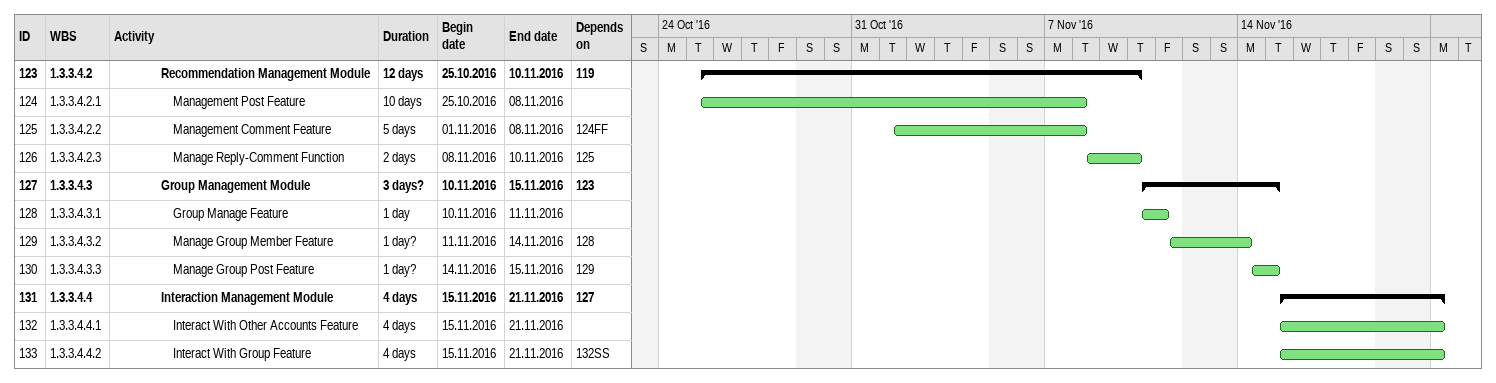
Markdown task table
| ID | WBS | Task | Duration | Start | Finish | Predecessors |
|---|---|---|---|---|---|---|
| 123 | 1.3.3.4.2 | **Recommendation Management Module** | 12d | 2016-10-25 | 2016-11-10 | 119 |
| 124 | 1.3.3.4.2.1 | Management Post Feature | 10d | 2016-10-25 | 2016-11-08 |  |
| 125 | 1.3.3.4.2.2 | Management Comment Feature | 5d | 2016-11-01 | 2016-11-08 | 124FF |
| 126 | 1.3.3.4.2.3 | Manage Reply-Comment Function | 2d | 2016-11-08 | 2016-11-10 | 125 |
| 127 | 1.3.3.4.3 | **Group Management Module** | 3d? | 2016-11-10 | 2016-11-15 | 123 |
| 128 | 1.3.3.4.3.1 | Group Manage Feature | 1d | 2016-11-10 | 2016-11-11 |  |
| 129 | 1.3.3.4.3.2 | Manage Group Member Feature | 1d? | 2016-11-11 | 2016-11-14 | 128 |
| 130 | 1.3.3.4.3.3 | Manage Group Post Feature | 1d? | 2016-11-14 | 2016-11-15 | 129 |
| 131 | 1.3.3.4.4 | **Interaction Management Module** | 4d | 2016-11-15 | 2016-11-21 | 127 |
| 132 | 1.3.3.4.4.1 | Interact With Other Accounts Feature | 4d | 2016-11-15 | 2016-11-21 |  |
| 133 | 1.3.3.4.4.2 | Interact With Group Feature | 4d | 2016-11-15 | 2016-11-21 | 132SS |
